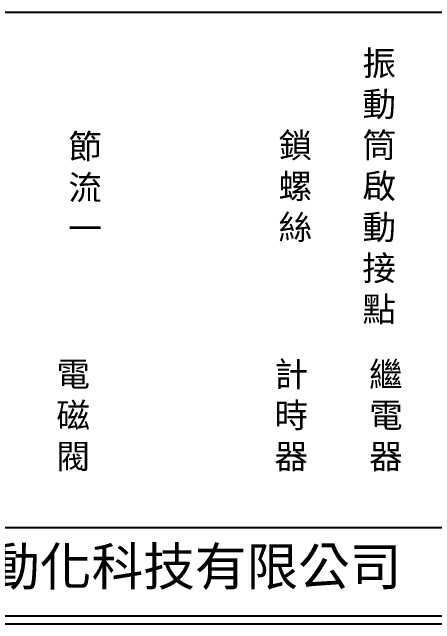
# Model space of a CAD drawing. Extents: x 926 to 1213, y 3 to 207.
# Drawn here: x 992.7 to 1059.7, y 3 to 100 of the extents above; entities that cross this region are included whole.
import ezdxf

# ---------------------------------------------------------------- set-up
doc = ezdxf.new("R2010")
doc.units = 0
doc.layers.add('圖框層', color=7, linetype='CONTINUOUS')
doc.layers.add('標尺寸層', color=3, linetype='CONTINUOUS')
doc.styles.add('CNS', font='romanc.shx', dxfattribs={"bigfont": 'chineset.shx'})
doc.styles.add('STSL', font='kaiu.ttf')

msp = doc.modelspace()

# ---------------------------------------------------------------- linework, layer by layer
at = {"layer": '圖框層', "color": 7}
for p, q in [((926.992, 18.25), (1211.493, 18.25)), ((926.992, 4.25), (1211.493, 4.25)), ((925.742, 3), (1212.742, 3))]:
    msp.add_line(p, q, dxfattribs=at)
at = {"layer": '標尺寸層', "color": 7}
msp.add_line((930.49, 99.958), (1208.361, 99.958), dxfattribs=at)

# ---------------------------------------------------------------- texts
at = {"layer": '圖框層', "color": 7, "style": 'STSL'}
msp.add_text('泓陞自動化科技有限公司', height=6, dxfattribs=at).set_placement((964.346, 9.076))
at = {"layer": '標尺寸層', "color": 7, "char_height": 3.9, "attachment_point": 5, "style": 'CNS'}
for s, insert, width in [('{\\fDFKai-SB|b0|i0|c136|p65;振動筒啟動接點}', (1050.85, 72.165), 2.84806), ('{\\fDFKai-SB|b0|i0|c136|p65;節流一}', (1004.251, 72.165), 2.84806), ('{\\fDFKai-SB|b0|i0|c136|p65;鎖螺絲}', (1037.57, 72.165), 2.84806), ('{\\fDFKai-SB|b0|i0|c136|p65;電磁閥}', (1002.357, 35.841), 8.6627), ('{\\fDFKai-SB|b0|i0|c136|p65;計時器}', (1036.912, 35.841), 8.6627), ('{\\fDFKai-SB|b0|i0|c136|p65;繼電器}', (1051.912, 35.841), 8.6627)]:
    msp.add_mtext(s, dxfattribs=dict(at, insert=insert, width=width))

doc.saveas('drawing.dxf')
